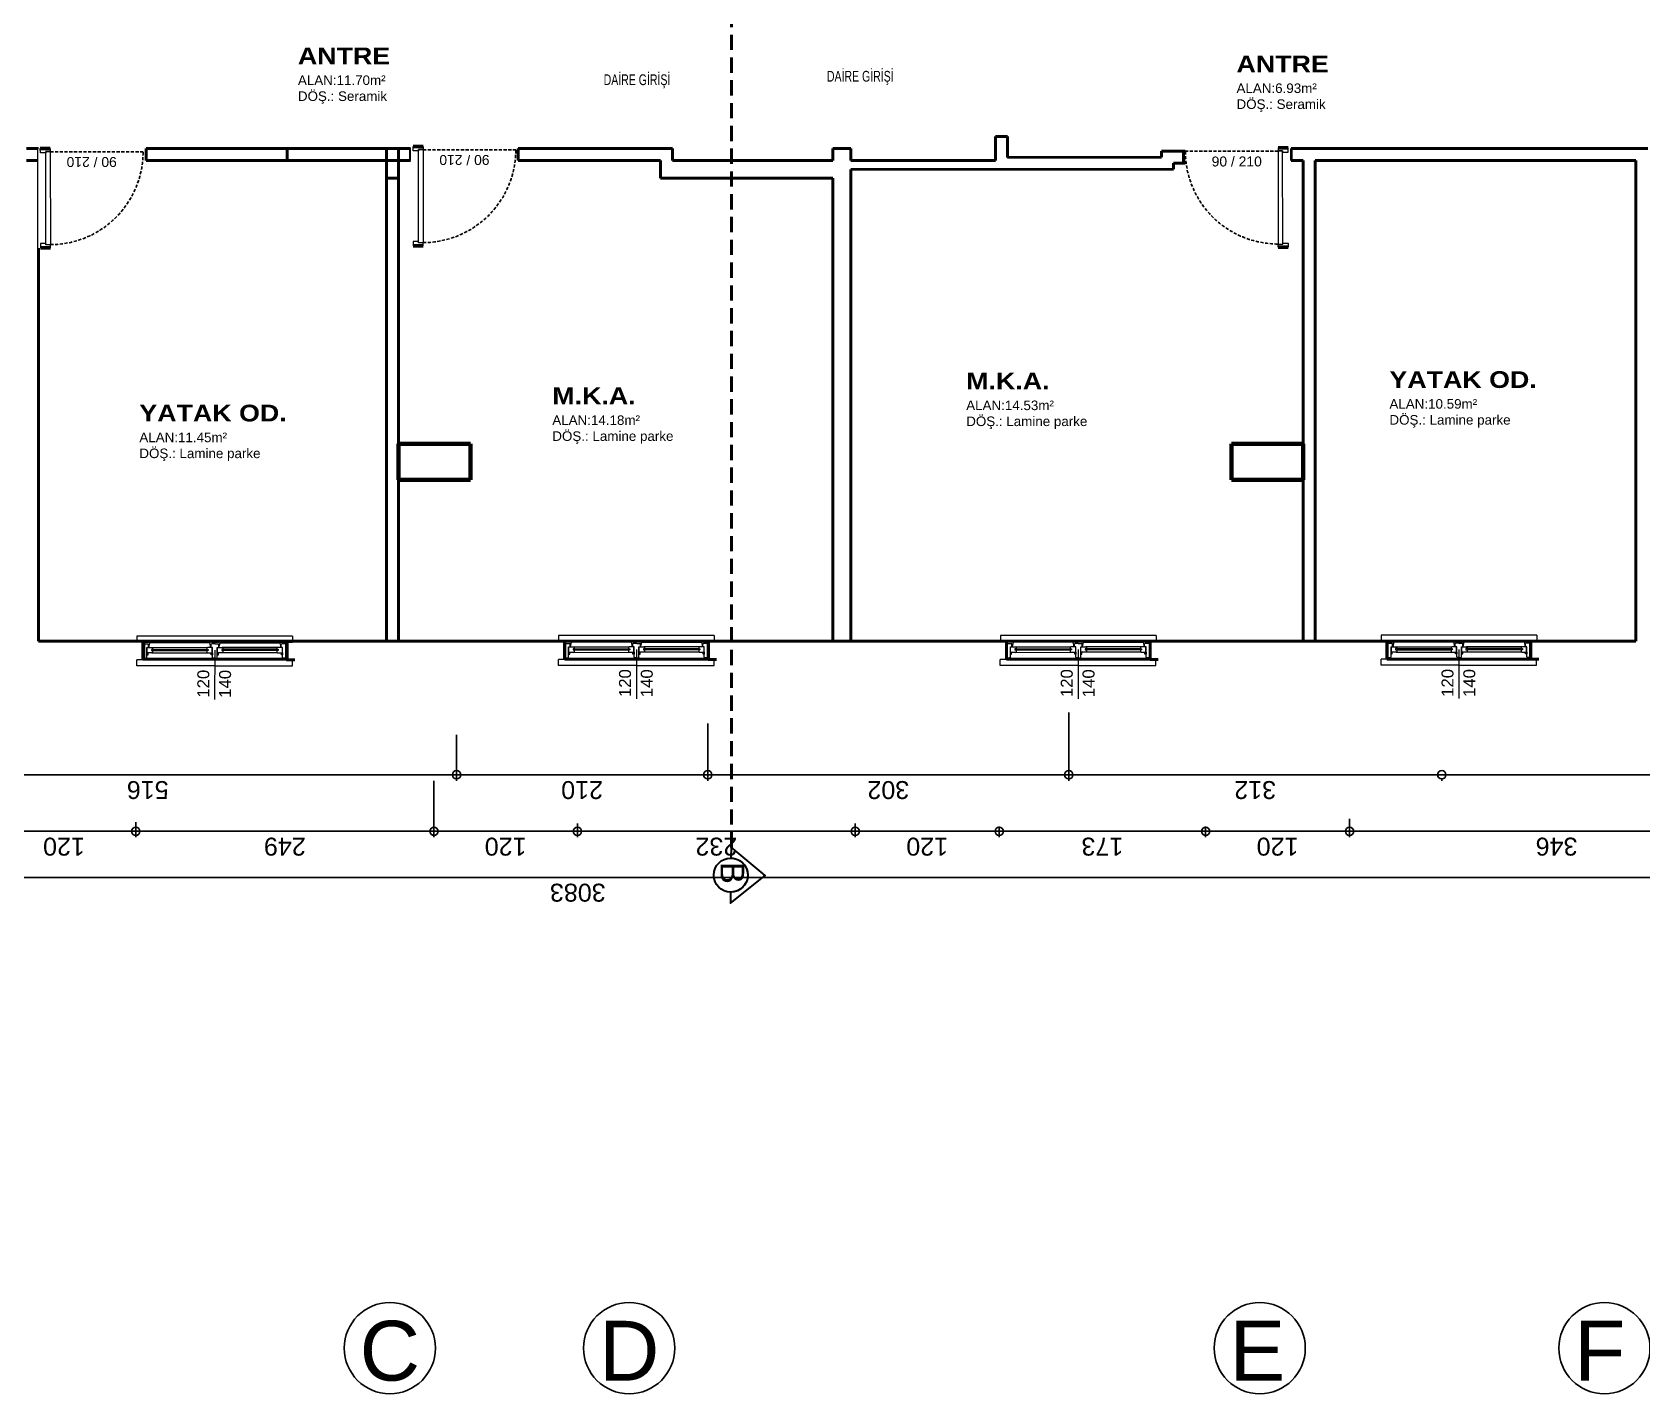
# Model space of a CAD drawing. Header units: millimetres. Extents: x 768 to 14077, y 324 to 18132.
# Drawn here: x 2658 to 4003, y 15910 to 17048 of the extents above; entities that cross this region are included whole.
import ezdxf

# ---------------------------------------------------------------- set-up
doc = ezdxf.new("R2010")
doc.units = ezdxf.units.MM
doc.set_wipeout_variables(frame=1)
for name, pattern in [('DOT2', [3.175, 0, -3.175]), ('HIDDEN', [9.525, 6.35, -3.175]), ('HIDDEN2', [4.7625, 3.175, -1.5875]), ('HIDDENX2', [19.05, 12.7, -6.35])]:
    doc.linetypes.add(name, pattern=pattern)
for name, color, linetype, lineweight in [('DUV', 41, 'Continuous', 50), ('KAPI', 30, 'Continuous', 20), ('SEM_DUVAR1', 136, 'Continuous', 40), ('SEM_KESİK1', 254, 'HIDDENX2', 40), ('SEM_KOLON1', 244, 'Continuous', 60), ('SEM_PENCERE', 133, 'Continuous', 13), ('SEM_TEFRIS', 225, 'Continuous', 9), ('SEM_YAZI2', 53, 'Continuous', 9), ('YAZIKAPI', 7, 'Continuous', 5)]:
    doc.layers.add(name, color=color, linetype=linetype, lineweight=lineweight)
for name, color, linetype in [('KAPI-AC', 9, 'HIDDEN'), ('SANAL', 11, 'HIDDEN'), ('SEM_AKS', 161, 'Continuous'), ('TEXT', 7, 'Continuous')]:
    doc.layers.add(name, color=color, linetype=linetype)
doc.styles.add('KAPıNO', font='arial.ttf')
doc.styles.add('S', font='arial.ttf', dxfattribs={"width": 0.7})
doc.styles.add('SEM_YAZI', font='arial.ttf')
doc.styles.get("Standard").update_dxf_attribs({"font": 'arial.ttf'})
doc.dimstyles.new('1-50-2', dxfattribs={"dimtxt": 15, "dimasz": 7, "dimexe": 5, "dimexo": 5, "dimgap": 5, "dimtad": 1, "dimdec": 0, "dimtxsty": 'Standard', "dimblk": 'ORIGIN', "dimcen": 5, "dimdle": 7, "dimclrd": 256, "dimclre": 256, "dimclrt": 256, "dimadec": 0, "dimazin": 0, "dimtfac": 1, "dimtdec": 0, "dimtix": 1, "dimtmove": 0, "dimatfit": 3, "dimldrblk": 'ORIGIN', "dimfxl": 1, "dimlwd": -1, "dimlwe": -1, "dimarcsym": 0})

# ---------------------------------------------------------------- blocks, each defined once
blk = doc.blocks.new('_Origin')
at = {"color": 0, "linetype": 'ByBlock', "lineweight": -2}
blk.add_line((0, 0), (-1, 0), dxfattribs=at)
blk.add_circle((0, 0), 0.5, dxfattribs=at)
blk = doc.blocks.new('*D57')
at = {"transparency": 16777216}
for p, q in [((1819.8, 574.9), (1819.8, 614.3)), ((1826.8, 609.3), (2473.8, 609.3)), ((2480.8, 612.6), (2480.8, 614.3))]:
    blk.add_line(p, q, dxfattribs=at)
at = {"layer": 'Defpoints', "color": 0, "transparency": 16777216}
for p in [(2480.8, 609.3), (2480.8, 607.6), (1819.8, 569.9)]:
    blk.add_point(p, dxfattribs=at)
at = {"transparency": 16777216, "xscale": 7, "yscale": 7, "zscale": 7, "rotation": 180}
blk.add_blockref('_Origin', (1819.8, 609.3), dxfattribs=at)
at = {"transparency": 16777216, "xscale": 7, "yscale": 7, "zscale": 7}
blk.add_blockref('_Origin', (2480.8, 609.3), dxfattribs=at)
at = {"transparency": 16777216, "insert": (2150.3, 622), "char_height": 15, "attachment_point": 5}
blk.add_mtext('661', dxfattribs=at)
blk = doc.blocks.new('*D58')
at = {"transparency": 16777216}
for p, q in [((2480.8, 612.6), (2480.8, 614.3)), ((2487.8, 609.3), (2785.5, 609.3)), ((2792.5, 557.3), (2792.5, 614.3))]:
    blk.add_line(p, q, dxfattribs=at)
at = {"layer": 'Defpoints', "color": 0, "transparency": 16777216}
for p in [(2480.8, 607.6), (2792.5, 609.3), (2792.5, 552.3)]:
    blk.add_point(p, dxfattribs=at)
at = {"transparency": 16777216, "xscale": 7, "yscale": 7, "zscale": 7, "rotation": 180}
blk.add_blockref('_Origin', (2480.8, 609.3), dxfattribs=at)
at = {"transparency": 16777216, "xscale": 7, "yscale": 7, "zscale": 7}
blk.add_blockref('_Origin', (2792.5, 609.3), dxfattribs=at)
at = {"transparency": 16777216, "insert": (2636.7, 622), "char_height": 15, "attachment_point": 5}
blk.add_mtext('312', dxfattribs=at)
blk = doc.blocks.new('*D59')
at = {"transparency": 16777216}
for p, q in [((2792.5, 557.3), (2792.5, 614.3)), ((2799.5, 609.3), (3087.2, 609.3)), ((3094.2, 566.4), (3094.2, 614.3))]:
    blk.add_line(p, q, dxfattribs=at)
at = {"layer": 'Defpoints', "color": 0, "transparency": 16777216}
for p in [(3094.2, 609.3), (2792.5, 552.3), (3094.2, 561.4)]:
    blk.add_point(p, dxfattribs=at)
at = {"transparency": 16777216, "xscale": 7, "yscale": 7, "zscale": 7, "rotation": 180}
blk.add_blockref('_Origin', (2792.5, 609.3), dxfattribs=at)
at = {"transparency": 16777216, "xscale": 7, "yscale": 7, "zscale": 7}
blk.add_blockref('_Origin', (3094.2, 609.3), dxfattribs=at)
at = {"transparency": 16777216, "insert": (2943.3, 622), "char_height": 15, "attachment_point": 5}
blk.add_mtext('302', dxfattribs=at)
blk = doc.blocks.new('*D60')
at = {"transparency": 16777216}
for p, q in [((3094.2, 566.4), (3094.2, 614.3)), ((3101.2, 609.3), (3297.1, 609.3)), ((3304.1, 575.9), (3304.1, 614.3))]:
    blk.add_line(p, q, dxfattribs=at)
at = {"layer": 'Defpoints', "color": 0, "transparency": 16777216}
for p in [(3304.1, 609.3), (3304.1, 570.9), (3094.2, 561.4)]:
    blk.add_point(p, dxfattribs=at)
at = {"transparency": 16777216, "xscale": 7, "yscale": 7, "zscale": 7, "rotation": 180}
blk.add_blockref('_Origin', (3094.2, 609.3), dxfattribs=at)
at = {"transparency": 16777216, "xscale": 7, "yscale": 7, "zscale": 7}
blk.add_blockref('_Origin', (3304.1, 609.3), dxfattribs=at)
at = {"transparency": 16777216, "insert": (3199.2, 622), "char_height": 15, "attachment_point": 5}
blk.add_mtext('210', dxfattribs=at)
blk = doc.blocks.new('*D61')
at = {"transparency": 16777216}
for p, q in [((3304.1, 575.9), (3304.1, 614.3)), ((3311.1, 609.3), (3813.3, 609.3)), ((3820.3, 567.6), (3820.3, 614.3))]:
    blk.add_line(p, q, dxfattribs=at)
at = {"layer": 'Defpoints', "color": 0, "transparency": 16777216}
for p in [(3820.3, 609.3), (3304.1, 570.9), (3820.3, 562.6)]:
    blk.add_point(p, dxfattribs=at)
at = {"transparency": 16777216, "xscale": 7, "yscale": 7, "zscale": 7, "rotation": 180}
blk.add_blockref('_Origin', (3304.1, 609.3), dxfattribs=at)
at = {"transparency": 16777216, "xscale": 7, "yscale": 7, "zscale": 7}
blk.add_blockref('_Origin', (3820.3, 609.3), dxfattribs=at)
at = {"transparency": 16777216, "insert": (3562.2, 622), "char_height": 15, "attachment_point": 5}
blk.add_mtext('516', dxfattribs=at)
blk = doc.blocks.new('*D70')
at = {"transparency": 16777216}
for p, q in [((3572.2, 649), (3572.2, 661.6)), ((3692.2, 614.3), (3692.2, 661.6)), ((3685.2, 656.6), (3579.2, 656.6))]:
    blk.add_line(p, q, dxfattribs=at)
at = {"layer": 'Defpoints', "color": 0, "transparency": 16777216}
for p in [(3572.2, 656.6), (3572.2, 644), (3692.2, 609.3)]:
    blk.add_point(p, dxfattribs=at)
at = {"transparency": 16777216, "xscale": 7, "yscale": 7, "zscale": 7, "rotation": 180}
blk.add_blockref('_Origin', (3572.2, 656.6), dxfattribs=at)
at = {"transparency": 16777216, "xscale": 7, "yscale": 7, "zscale": 7}
blk.add_blockref('_Origin', (3692.2, 656.6), dxfattribs=at)
at = {"transparency": 16777216, "insert": (3632.2, 669.3), "char_height": 15, "attachment_point": 5}
blk.add_mtext('120', dxfattribs=at)
blk = doc.blocks.new('*D71')
at = {"transparency": 16777216}
for p, q in [((3323, 614.3), (3323, 661.6)), ((3572.2, 649), (3572.2, 661.6)), ((3565.2, 656.6), (3330, 656.6))]:
    blk.add_line(p, q, dxfattribs=at)
at = {"layer": 'Defpoints', "color": 0, "transparency": 16777216}
for p in [(3323, 656.6), (3572.2, 644), (3323, 609.3)]:
    blk.add_point(p, dxfattribs=at)
at = {"transparency": 16777216, "xscale": 7, "yscale": 7, "zscale": 7, "rotation": 180}
blk.add_blockref('_Origin', (3323, 656.6), dxfattribs=at)
at = {"transparency": 16777216, "xscale": 7, "yscale": 7, "zscale": 7}
blk.add_blockref('_Origin', (3572.2, 656.6), dxfattribs=at)
at = {"transparency": 16777216, "insert": (3447.6, 669.3), "char_height": 15, "attachment_point": 5}
blk.add_mtext('249', dxfattribs=at)
blk = doc.blocks.new('*D72')
at = {"transparency": 16777216}
for p, q in [((3203.1, 650), (3203.1, 661.6)), ((3323, 614.3), (3323, 661.6)), ((3316, 656.6), (3210.1, 656.6))]:
    blk.add_line(p, q, dxfattribs=at)
at = {"layer": 'Defpoints', "color": 0, "transparency": 16777216}
for p in [(3203.1, 656.6), (3203.1, 645), (3323, 609.3)]:
    blk.add_point(p, dxfattribs=at)
at = {"transparency": 16777216, "xscale": 7, "yscale": 7, "zscale": 7, "rotation": 180}
blk.add_blockref('_Origin', (3203.1, 656.6), dxfattribs=at)
at = {"transparency": 16777216, "xscale": 7, "yscale": 7, "zscale": 7}
blk.add_blockref('_Origin', (3323, 656.6), dxfattribs=at)
at = {"transparency": 16777216, "insert": (3263.1, 669.3), "char_height": 15, "attachment_point": 5}
blk.add_mtext('120', dxfattribs=at)
blk = doc.blocks.new('*D73')
at = {"transparency": 16777216}
for p, q in [((2970.9, 650), (2970.9, 661.6)), ((3203.1, 650), (3203.1, 661.6)), ((3196.1, 656.6), (2977.9, 656.6))]:
    blk.add_line(p, q, dxfattribs=at)
at = {"layer": 'Defpoints', "color": 0, "transparency": 16777216}
for p in [(2970.9, 656.6), (2970.9, 645), (3203.1, 645)]:
    blk.add_point(p, dxfattribs=at)
at = {"transparency": 16777216, "xscale": 7, "yscale": 7, "zscale": 7, "rotation": 180}
blk.add_blockref('_Origin', (2970.9, 656.6), dxfattribs=at)
at = {"transparency": 16777216, "xscale": 7, "yscale": 7, "zscale": 7}
blk.add_blockref('_Origin', (3203.1, 656.6), dxfattribs=at)
at = {"transparency": 16777216, "insert": (3087, 669.3), "char_height": 15, "attachment_point": 5}
blk.add_mtext('232', dxfattribs=at)
blk = doc.blocks.new('*D74')
at = {"transparency": 16777216}
for p, q in [((2850.6, 652.5), (2850.6, 661.6)), ((2970.9, 650), (2970.9, 661.6)), ((2963.9, 656.6), (2857.6, 656.6))]:
    blk.add_line(p, q, dxfattribs=at)
at = {"layer": 'Defpoints', "color": 0, "transparency": 16777216}
for p in [(2850.6, 656.6), (2850.6, 647.5), (2970.9, 645)]:
    blk.add_point(p, dxfattribs=at)
at = {"transparency": 16777216, "xscale": 7, "yscale": 7, "zscale": 7, "rotation": 180}
blk.add_blockref('_Origin', (2850.6, 656.6), dxfattribs=at)
at = {"transparency": 16777216, "xscale": 7, "yscale": 7, "zscale": 7}
blk.add_blockref('_Origin', (2970.9, 656.6), dxfattribs=at)
at = {"transparency": 16777216, "insert": (2910.8, 669.3), "char_height": 15, "attachment_point": 5}
blk.add_mtext('120', dxfattribs=at)
blk = doc.blocks.new('*D75')
at = {"transparency": 16777216}
for p, q in [((2678.1, 652.5), (2678.1, 661.6)), ((2850.6, 652.5), (2850.6, 661.6)), ((2843.6, 656.6), (2685.1, 656.6))]:
    blk.add_line(p, q, dxfattribs=at)
at = {"layer": 'Defpoints', "color": 0, "transparency": 16777216}
for p in [(2678.1, 656.6), (2678.1, 647.5), (2850.6, 647.5)]:
    blk.add_point(p, dxfattribs=at)
at = {"transparency": 16777216, "xscale": 7, "yscale": 7, "zscale": 7, "rotation": 180}
blk.add_blockref('_Origin', (2678.1, 656.6), dxfattribs=at)
at = {"transparency": 16777216, "xscale": 7, "yscale": 7, "zscale": 7}
blk.add_blockref('_Origin', (2850.6, 656.6), dxfattribs=at)
at = {"transparency": 16777216, "insert": (2764.4, 669.3), "char_height": 15, "attachment_point": 5}
blk.add_mtext('173', dxfattribs=at)
blk = doc.blocks.new('*D76')
at = {"transparency": 16777216}
for p, q in [((2557.8, 646.1), (2557.8, 661.6)), ((2678.1, 652.5), (2678.1, 661.6)), ((2671.1, 656.6), (2564.8, 656.6))]:
    blk.add_line(p, q, dxfattribs=at)
at = {"layer": 'Defpoints', "color": 0, "transparency": 16777216}
for p in [(2557.8, 656.6), (2678.1, 647.5), (2557.8, 641.1)]:
    blk.add_point(p, dxfattribs=at)
at = {"transparency": 16777216, "xscale": 7, "yscale": 7, "zscale": 7, "rotation": 180}
blk.add_blockref('_Origin', (2557.8, 656.6), dxfattribs=at)
at = {"transparency": 16777216, "xscale": 7, "yscale": 7, "zscale": 7}
blk.add_blockref('_Origin', (2678.1, 656.6), dxfattribs=at)
at = {"transparency": 16777216, "insert": (2618, 669.3), "char_height": 15, "attachment_point": 5}
blk.add_mtext('120', dxfattribs=at)
blk = doc.blocks.new('*D77')
at = {"transparency": 16777216}
for p, q in [((2557.8, 646.1), (2557.8, 661.6)), ((2550.8, 656.6), (2218.8, 656.6))]:
    blk.add_line(p, q, dxfattribs=at)
at = {"layer": 'Defpoints', "color": 0, "transparency": 16777216}
for p in [(2211.8, 656.6), (2211.8, 656.6), (2557.8, 641.1)]:
    blk.add_point(p, dxfattribs=at)
at = {"transparency": 16777216, "xscale": 7, "yscale": 7, "zscale": 7, "rotation": 180}
blk.add_blockref('_Origin', (2211.8, 656.6), dxfattribs=at)
at = {"transparency": 16777216, "xscale": 7, "yscale": 7, "zscale": 7}
blk.add_blockref('_Origin', (2557.8, 656.6), dxfattribs=at)
at = {"transparency": 16777216, "insert": (2384.8, 669.3), "char_height": 15, "attachment_point": 5}
blk.add_mtext('346', dxfattribs=at)
blk = doc.blocks.new('*D80')
at = {"transparency": 16777216}
for p, q in [((1661.5, 661.6), (1661.5, 700.1)), ((4744, 661.6), (4744, 700.1)), ((1668.5, 695.1), (4737, 695.1))]:
    blk.add_line(p, q, dxfattribs=at)
at = {"layer": 'Defpoints', "color": 0, "transparency": 16777216}
for p in [(4744, 695.1), (1661.5, 656.6), (4744, 656.6)]:
    blk.add_point(p, dxfattribs=at)
at = {"transparency": 16777216, "xscale": 7, "yscale": 7, "zscale": 7, "rotation": 180}
blk.add_blockref('_Origin', (1661.5, 695.1), dxfattribs=at)
at = {"transparency": 16777216, "xscale": 7, "yscale": 7, "zscale": 7}
blk.add_blockref('_Origin', (4744, 695.1), dxfattribs=at)
at = {"transparency": 16777216, "insert": (3202.8, 707.8), "char_height": 15, "attachment_point": 5}
blk.add_mtext('3083', dxfattribs=at)
blk = doc.blocks.new('*U591')
at = {"layer": 'TEXT', "style": 'KAPıNO'}
blk.add_attdef('KB', (8.6, -76.9), '', height=10, rotation=90, dxfattribs=at)
blk.add_wipeout([(-10, -11), (90, -11), (90, 2), (-10, 2)]).dxf.layer = 'KAPI'
at = {"layer": 'DUV'}
for p, q in [((-10, -10), (-10, 0)), ((90, -10), (90, 0))]:
    blk.add_line(p, q, dxfattribs=at)
at = {"layer": 'KAPI'}
for points in [[(-10, 0), (-10, -10), (-7, -10), (-7, -5.5), (-5.7, -5.5), (-5.7, 0)], [(90, 0), (90, -10), (87, -10), (87, -5.5), (85.7, -5.5), (85.7, 0)]]:
    blk.add_lwpolyline(points, close=True, dxfattribs=at)
blk.add_lwpolyline([(-7, -5.5), (-7, -10), (87, -10), (87, -5.5), (-7, -5.5)], dxfattribs=at)
at = {"layer": 'KAPI-AC', "linetype": 'HIDDEN2'}
blk.add_lwpolyline([(-6.7, -10), (-6.7, -103.3, 0.414214), (86.7, -10)], format="xyb", dxfattribs=at)
blk = doc.blocks.new('*U110')
at = {"layer": 'TEXT', "style": 'KAPıNO'}
blk.add_attdef('KB', (81.4, -76.9), '', height=10, rotation=90, dxfattribs=at)
blk.add_wipeout([(90, -11), (-10, -11), (-10, 2), (90, 2)]).dxf.layer = 'KAPI'
at = {"layer": 'DUV'}
for p, q in [((-10, -10), (-10, 0)), ((90, -10), (90, 0))]:
    blk.add_line(p, q, dxfattribs=at)
at = {"layer": 'KAPI'}
for points in [[(90, 0), (90, -10), (87, -10), (87, -5.5), (85.7, -5.5), (85.7, 0)], [(-10, 0), (-10, -10), (-7, -10), (-7, -5.5), (-5.7, -5.5), (-5.7, 0)]]:
    blk.add_lwpolyline(points, close=True, dxfattribs=at)
blk.add_lwpolyline([(87, -5.5), (87, -10), (-7, -10), (-7, -5.5), (87, -5.5)], dxfattribs=at)
at = {"layer": 'KAPI-AC', "linetype": 'HIDDEN2'}
blk.add_lwpolyline([(86.7, -10), (86.7, -103.3, -0.414214), (-6.7, -10)], format="xyb", dxfattribs=at)
blk = doc.blocks.new('VA')
at = {"layer": 'SANAL'}
for p, q in [((21735.9, 8968.8), (21615.9, 8968.8)), ((21735.9, 8953.8), (21615.9, 8953.8))]:
    blk.add_line(p, q, dxfattribs=at)
at = {"layer": 'SEM_DUVAR1'}
for p, q in [((21615.9, 8953.8), (21615.9, 8968.8)), ((21615.9, 8953.8), (21615.9, 8968.8)), ((21615.9, 8953.8), (21615.9, 8968.8)), ((21615.9, 8953.8), (21615.9, 8968.8)), ((21615.9, 8953.8), (21615.9, 8968.8)), ((21615.9, 8953.8), (21615.9, 8968.8)), ((21735.9, 8953.8), (21735.9, 8968.8)), ((21735.9, 8953.8), (21735.9, 8968.8)), ((21735.9, 8953.8), (21735.9, 8968.8)), ((21735.9, 8953.8), (21735.9, 8968.8)), ((21735.9, 8953.8), (21735.9, 8968.8)), ((21735.9, 8953.8), (21735.9, 8968.8)), ((21735.9, 8953.8), (21735.9, 8968.8))]:
    blk.add_line(p, q, dxfattribs=at)
blk.add_lwpolyline([(21609.1, 8968.8), (21615.9, 8968.8)], dxfattribs=at)
at = {"layer": 'SEM_PENCERE'}
for p, q in [((21611, 8973.8), (21611, 8968.8)), ((21675.8, 8973.8), (21611, 8973.8)), ((21675.8, 8973.8), (21741, 8973.8)), ((21741, 8973.8), (21741, 8968.8)), ((21615.9, 8968.8), (21611, 8968.8)), ((21615.9, 8968.8), (21615.9, 8962.9)), ((21615.9, 8962.9), (21616.2, 8962.9)), ((21615.9, 8962.4), (21615.9, 8953.8)), ((21616.2, 8959.9), (21615.9, 8959.9)), ((21615.9, 8967.4), (21618.8, 8967.4)), ((21616.2, 8962.9), (21616.2, 8959.9)), ((21619.2, 8966.9), (21618.8, 8967.4)), ((21619.2, 8966.9), (21619.2, 8958.4)), ((21619.2, 8964.4), (21620.2, 8964.4)), ((21619.2, 8962.9), (21619.2, 8964.4)), ((21620.2, 8962.9), (21619.2, 8962.9)), ((21623.4, 8962.9), (21619.4, 8962.9)), ((21619.4, 8962.9), (21619.4, 8958.4)), ((21620.2, 8964.4), (21620.2, 8962.9)), ((21622.9, 8959.9), (21622.9, 8960.9)), ((21622.9, 8960.9), (21623.9, 8960.9)), ((21623.9, 8959.9), (21622.9, 8959.9)), ((21623.4, 8962.9), (21669.6, 8962.9)), ((21623.9, 8962.4), (21623.4, 8962.9)), ((21623.4, 8958.4), (21623.9, 8958.9)), ((21623.9, 8960.9), (21623.9, 8962.4)), ((21623.9, 8960.9), (21669.1, 8960.9)), ((21623.9, 8959.9), (21669.1, 8959.9)), ((21623.9, 8958.9), (21623.9, 8959.9)), ((21669.1, 8962.4), (21669.6, 8962.9)), ((21669.1, 8960.9), (21669.1, 8962.4)), ((21670.1, 8960.9), (21669.1, 8960.9)), ((21669.1, 8958.9), (21669.1, 8959.9)), ((21669.1, 8959.9), (21670.1, 8959.9)), ((21669.6, 8958.4), (21669.1, 8958.9)), ((21669.6, 8962.9), (21673.6, 8962.9)), ((21670.1, 8959.9), (21670.1, 8960.9)), ((21673.8, 8964.4), (21672.8, 8964.4)), ((21672.8, 8964.4), (21672.8, 8962.9)), ((21672.8, 8962.9), (21673.8, 8962.9)), ((21673.6, 8962.9), (21673.6, 8958.4)), ((21673.8, 8966.9), (21674.3, 8967.4)), ((21673.8, 8966.9), (21673.8, 8958.4)), ((21673.8, 8962.9), (21673.8, 8964.4)), ((21675.7, 8967.4), (21674.3, 8967.4)), ((21675.7, 8967.4), (21675.8, 8967.4)), ((21676, 8967.4), (21675.8, 8967.4)), ((21676, 8967.4), (21677.4, 8967.4)), ((21677.8, 8966.9), (21677.4, 8967.4)), ((21677.8, 8966.9), (21677.8, 8958.4)), ((21677.8, 8964.4), (21678.8, 8964.4)), ((21677.8, 8962.9), (21677.8, 8964.4)), ((21678.8, 8962.9), (21677.8, 8962.9)), ((21678, 8962.9), (21678, 8958.4)), ((21682, 8962.9), (21678, 8962.9)), ((21678.8, 8964.4), (21678.8, 8962.9)), ((21681.5, 8959.9), (21681.5, 8960.9)), ((21681.5, 8960.9), (21682.5, 8960.9)), ((21682.5, 8959.9), (21681.5, 8959.9)), ((21728.4, 8962.9), (21682, 8962.9)), ((21682.5, 8962.4), (21682, 8962.9)), ((21682, 8958.4), (21682.5, 8958.9)), ((21682.5, 8960.9), (21682.5, 8962.4)), ((21727.9, 8960.9), (21682.5, 8960.9)), ((21727.9, 8959.9), (21682.5, 8959.9)), ((21682.5, 8958.9), (21682.5, 8959.9)), ((21727.9, 8962.4), (21728.4, 8962.9)), ((21727.9, 8960.9), (21727.9, 8962.4)), ((21728.9, 8960.9), (21727.9, 8960.9)), ((21727.9, 8958.9), (21727.9, 8959.9)), ((21727.9, 8959.9), (21728.9, 8959.9)), ((21728.4, 8958.4), (21727.9, 8958.9)), ((21728.4, 8962.9), (21732.4, 8962.9)), ((21728.9, 8959.9), (21728.9, 8960.9)), ((21732.6, 8964.4), (21731.6, 8964.4)), ((21731.6, 8964.4), (21731.6, 8962.9)), ((21731.6, 8962.9), (21732.6, 8962.9)), ((21732.4, 8962.9), (21732.4, 8958.4)), ((21732.6, 8966.9), (21733.2, 8967.4)), ((21732.6, 8966.9), (21732.6, 8958.4)), ((21732.6, 8962.9), (21732.6, 8964.4)), ((21735.9, 8967.4), (21733.2, 8967.4)), ((21735.9, 8962.9), (21735.6, 8962.9)), ((21735.6, 8962.9), (21735.6, 8959.8)), ((21735.6, 8959.8), (21735.9, 8959.8)), ((21735.9, 8968.8), (21735.9, 8962.9)), ((21735.9, 8962.3), (21735.9, 8953.8)), ((21735.9, 8968.8), (21741, 8968.8)), ((21615.9, 8953.8), (21610.9, 8953.8)), ((21610.9, 8948.8), (21610.9, 8953.8)), ((21610.9, 8948.8), (21740.9, 8948.8)), ((21615.9, 8955.4), (21619.9, 8955.4)), ((21619.2, 8958.4), (21619.9, 8958.4)), ((21619.4, 8958.4), (21623.4, 8958.4)), ((21619.9, 8958.4), (21620.4, 8957.9)), ((21620.4, 8955.9), (21619.9, 8955.4)), ((21620.4, 8957.9), (21620.4, 8955.9)), ((21621.5, 8954.4), (21620.7, 8958.4)), ((21671.5, 8954.4), (21621.5, 8954.4)), ((21623.4, 8958.4), (21669.6, 8958.4)), ((21673.6, 8958.4), (21669.6, 8958.4)), ((21672.4, 8958.4), (21671.5, 8954.4)), ((21673.1, 8958.4), (21672.6, 8957.9)), ((21672.6, 8957.9), (21672.6, 8955.9)), ((21672.6, 8955.9), (21673.1, 8955.4)), ((21673.8, 8958.4), (21673.1, 8958.4)), ((21675.7, 8955.4), (21673.1, 8955.4)), ((21675.7, 8955.4), (21675.8, 8955.4)), ((21675.9, 8955.4), (21675.8, 8955.4)), ((21675.9, 8955.4), (21678.5, 8955.4)), ((21677.8, 8958.4), (21678.5, 8958.4)), ((21678, 8958.4), (21682, 8958.4)), ((21678.5, 8958.4), (21679, 8957.9)), ((21679, 8955.9), (21678.5, 8955.4)), ((21679, 8957.9), (21679, 8955.9)), ((21679.3, 8958.4), (21680.1, 8954.4)), ((21680.1, 8954.4), (21730.4, 8954.4)), ((21728.4, 8958.4), (21682, 8958.4)), ((21732.4, 8958.4), (21728.4, 8958.4)), ((21730.4, 8954.4), (21731.2, 8958.4)), ((21731.9, 8958.4), (21731.4, 8957.9)), ((21731.4, 8957.9), (21731.4, 8955.9)), ((21731.4, 8955.9), (21731.9, 8955.4)), ((21732.6, 8958.4), (21731.9, 8958.4)), ((21735.9, 8955.4), (21731.9, 8955.4)), ((21735.9, 8953.8), (21740.9, 8953.8)), ((21740.9, 8948.8), (21740.9, 8953.8))]:
    blk.add_line(p, q, dxfattribs=at)
at = {"layer": 'SEM_TEFRIS'}
blk.add_line((21675.9, 8960.6), (21676, 9001.8), dxfattribs=at)
for s, p in [('140', (21662.3, 9000.4)), ('120', (21680.5, 9000.3))]:
    blk.add_text(s, height=10, rotation=269.9884, dxfattribs=at).set_placement(p)
blk = doc.blocks.new('ölçü çizgisi1')
dim = blk.add_linear_dim(base=(4744.0365, 695.1236), p1=(1661.5276, 656.6013), p2=(4744.0365, 656.6013), dimstyle='1-50-2')
dim.commit()
dim.dimension.update_dxf_attribs({"geometry": '*D80', "text_midpoint": (3202.7821, 707.7873)})
for base, p1, p2, picture, middle in [((2211.8, 656.6), (2557.8, 641.1), (2211.8, 656.6), '*D77', (2384.8, 669.3)), ((2557.8, 656.6), (2678.1, 647.5), (2557.8, 641.1), '*D76', (2618, 669.3)), ((2678.1472, 656.6013), (2850.6477, 647.5497), (2678.1472, 647.5497), '*D75', (2764.3974, 669.265)), ((2850.6, 656.6), (2970.9, 645), (2850.6, 647.5), '*D74', (2910.8, 669.3)), ((2970.9, 656.6), (3203.1, 645), (2970.9, 645), '*D73', (3087, 669.3)), ((3203.1, 656.6), (3323, 609.3), (3203.1, 645), '*D72', (3263.1, 669.3)), ((3323, 656.6), (3572.2, 644), (3323, 609.3), '*D71', (3447.6, 669.3)), ((3572.2, 656.6), (3692.2, 609.3), (3572.2, 644), '*D70', (3632.2, 669.3)), ((2480.8, 609.3), (1819.8, 569.9), (2480.8, 607.6), '*D57', (2150.3, 622)), ((2792.5, 609.3), (2480.8, 607.6), (2792.5, 552.3), '*D58', (2636.7, 622)), ((3094.2, 609.3), (2792.5, 552.3), (3094.2, 561.4), '*D59', (2943.3, 622)), ((3304.1, 609.3), (3094.2, 561.4), (3304.1, 570.9), '*D60', (3199.2, 622)), ((3820.3, 609.3), (3304.1, 570.9), (3820.3, 562.6), '*D61', (3562.2, 622))]:
    dim = blk.add_linear_dim(base=base, p1=p1, p2=p2, dimstyle='1-50-2', override={"dimtmove": 1})
    dim.commit()
    dim.dimension.update_dxf_attribs({"geometry": picture, "text_midpoint": middle})

msp = doc.modelspace()

# ---------------------------------------------------------------- linework, layer by layer
at = {"layer": 'SEM_AKS', "ltscale": 5}
for centre in [(2956.9, 15947.8), (3156.9, 15947.8), (3683.9, 15947.8), (3971.9, 15947.8)]:
    msp.add_circle(centre, 38.1, dxfattribs=at)
at = {"layer": 'SEM_DUVAR1'}
for p, q in [((2663.2, 16950.8), (2653.2, 16950.8)), ((2663.2, 16950.8), (2663.2, 16538.8)), ((2663.2, 16538.8), (2663.2, 16950.8)), ((2974.2, 16950.8), (2753.2, 16950.8)), ((2753.2, 16950.8), (2753.2, 16940.8)), ((2753.2, 16940.8), (2753.2, 16950.8)), ((2871.2, 16940.8), (2871.2, 16950.8)), ((2954.2, 16538.8), (2954.2, 16950.8)), ((2964.2, 16538.8), (2964.2, 16950.8)), ((2964.2, 16950.8), (2974.2, 16950.8)), ((2974.2, 16950.8), (2974.2, 16940.8)), ((3193.2, 16950.8), (3064.2, 16950.8)), ((3064.2, 16950.8), (3064.2, 16940.8)), ((3183.2, 16950.8), (3083.2, 16950.8)), ((3193.2, 16950.8), (3183.2, 16950.8)), ((3193.2, 16950.8), (3193.2, 16940.8)), ((3193.2, 16940.8), (3193.2, 16950.8)), ((3327.2, 16940.8), (3327.2, 16950.8)), ((3342.2, 16950.8), (3327.2, 16950.8)), ((3342.2, 16940.8), (3342.2, 16950.8)), ((3463.2, 16950.8), (3463.2, 16960.8)), ((3463.2, 16960.8), (3473.2, 16960.8)), ((3463.2, 16940.8), (3463.2, 16960.8)), ((3463.2, 16950.8), (3463.2, 16940.8)), ((3463.2, 16940.8), (3463.2, 16950.8)), ((3473.2, 16960.8), (3473.2, 16950.8)), ((3473.2, 16943.3), (3473.2, 16950.8)), ((3473.2, 16950.8), (3473.2, 16943.3)), ((3720.2, 16950.8), (3710.2, 16950.8)), ((3710.2, 16950.8), (3710.2, 16940.8)), ((4008.2, 16950.8), (3720.2, 16950.8)), ((2653.2, 16940.8), (2663.2, 16940.8)), ((2753.2, 16940.8), (2974.2, 16940.8)), ((2964.2, 16940.8), (2974.2, 16940.8)), ((2974.2, 16940.8), (2964.2, 16940.8)), ((3064.2, 16940.8), (3183.2, 16940.8)), ((3183.2, 16940.8), (3183.2, 16930.8)), ((3193.2, 16940.8), (3327.2, 16940.8)), ((3342.2, 16940.8), (3463.2, 16940.8)), ((3463.2, 16945.8), (3463.2, 16940.8)), ((3601.7, 16943.4), (3473.2, 16943.3)), ((3601.7, 16948.4), (3601.7, 16943.4)), ((3611.7, 16938.4), (3611.7, 16933.4)), ((3620.2, 16938.4), (3620.2, 16948.4)), ((3710.2, 16940.8), (3720.2, 16940.8)), ((3720.2, 16538.8), (3720.2, 16940.8)), ((3730.2, 16538.8), (3730.2, 16940.8)), ((3730.2, 16940.8), (3998.2, 16940.8)), ((3998.2, 16538.8), (3998.2, 16940.8)), ((2954.2, 16925.8), (2964.2, 16925.8)), ((3183.2, 16925.8), (3183.2, 16930.8)), ((3327.2, 16925.8), (3183.2, 16925.8)), ((3327.2, 16538.8), (3327.2, 16925.8)), ((3611.7, 16933.4), (3342.2, 16933.2)), ((3342.2, 16538.8), (3342.2, 16933.2)), ((3620.2, 16925.8), (3620.2, 16925.8)), ((3998.2, 16538.8), (2663.2, 16538.8)), ((2692.2, 16538.8), (2663.2, 16538.8)), ((2751.2, 16538.8), (2663.2, 16538.8)), ((2669.2, 16538.8), (2663.2, 16538.8)), ((2954.2, 16538.8), (2669.2, 16538.8)), ((2994.2, 16538.8), (2692.2, 16538.8)), ((2751.2, 16523.8), (2751.2, 16538.8)), ((3103.2, 16538.8), (2871.2, 16538.8)), ((2871.2, 16538.8), (2871.2, 16523.8)), ((2871.2, 16523.8), (2871.2, 16538.8)), ((2871.2, 16523.8), (2871.2, 16538.8)), ((2964.2, 16538.8), (2954.2, 16538.8)), ((3327.2, 16538.8), (2964.2, 16538.8)), ((3327.2, 16538.8), (2964.2, 16538.8)), ((3204.2, 16538.8), (2994.2, 16538.8)), ((3103.2, 16523.8), (3103.2, 16538.8)), ((3103.2, 16523.8), (3103.2, 16538.8)), ((3720.2, 16538.8), (3204.2, 16538.8)), ((3720.2, 16538.8), (3204.2, 16538.8)), ((3472.2, 16538.8), (3223.2, 16538.8)), ((3223.2, 16538.8), (3223.2, 16523.8)), ((3223.2, 16523.8), (3223.2, 16538.8)), ((3472.2, 16538.8), (3240.2, 16538.8)), ((3342.2, 16538.8), (3327.2, 16538.8)), ((3720.2, 16538.8), (3342.2, 16538.8)), ((3472.2, 16523.8), (3472.2, 16538.8)), ((3472.2, 16523.8), (3472.2, 16538.8)), ((3790.2, 16538.8), (3592.2, 16538.8)), ((3592.2, 16538.8), (3592.2, 16523.8)), ((3592.2, 16523.8), (3592.2, 16538.8)), ((3998.2, 16538.8), (3720.2, 16538.8)), ((3720.2, 16538.8), (3730.2, 16538.8)), ((3790.2, 16523.8), (3790.2, 16538.8)), ((3790.2, 16523.8), (3790.2, 16538.8)), ((3998.2, 16538.8), (3910.2, 16538.8)), ((3910.2, 16538.8), (3910.2, 16523.8)), ((3910.2, 16523.8), (3910.2, 16538.8)), ((2871.2, 16523.8), (2751.2, 16523.8)), ((2871.2, 16523.8), (2751.2, 16523.8)), ((3223.2, 16523.8), (3103.2, 16523.8)), ((3592.2, 16523.8), (3472.2, 16523.8)), ((3910.2, 16523.8), (3790.2, 16523.8))]:
    msp.add_line(p, q, dxfattribs=at)
at = {"layer": 'SEM_KESİK1'}
msp.add_line((3242.4, 16366.4), (3242.4, 18084.4), dxfattribs=at)
at = {"layer": 'SEM_KESİK1', "linetype": 'ByBlock', "lineweight": 30, "ltscale": 0.1}
msp.add_lwpolyline([(3242, 16357.5, -1.000319), (3241.6, 16329.1), (3241.5, 16319.9), (3270.7, 16342.9), (3242.2, 16366.7)], format="xyb", close=True, dxfattribs=at)
msp.add_circle((3241.8, 16343.3), 14.2, dxfattribs=at)
at = {"layer": 'SEM_KOLON1'}
for p, q in [((3024.2, 16703.8), (2964.2, 16703.8)), ((2964.2, 16703.8), (2964.2, 16673.8)), ((3024.2, 16673.8), (3024.2, 16703.8)), ((3660.2, 16673.8), (3660.2, 16703.8)), ((3660.2, 16703.8), (3720.2, 16703.8)), ((3720.2, 16703.8), (3720.2, 16673.8)), ((2964.2, 16673.8), (3024.2, 16673.8)), ((3720.2, 16673.8), (3660.2, 16673.8))]:
    msp.add_line(p, q, dxfattribs=at)

# ---------------------------------------------------------------- block references
at = {"rotation": 180}
msp.add_blockref('ölçü çizgisi1', (6316.8, 17036.5), dxfattribs=at)
at = {"layer": 'SEM_PENCERE', "rotation": 180.0115747294116}
for p in [(24484.7, 25496.3), (24837.1, 25496.8), (25206.3, 25496.8), (25524.5, 25497)]:
    msp.add_blockref('VA', p, dxfattribs=at)

# ---------------------------------------------------------------- texts
at = {"layer": 'SEM_AKS', "linetype": 'DOT2', "ltscale": 5}
for s, p in [('C', (2931.7, 15920.7)), ('D', (3131.7, 15920.7)), ('E', (3658.7, 15920.7)), ('F', (3946.7, 15920.7))]:
    msp.add_text(s, height=50, dxfattribs=at).set_placement(p)
at = {"layer": 'SEM_KESİK1', "linetype": 'ByBlock', "lineweight": 30, "ltscale": 0.1, "insert": (3233.3, 16335.9), "char_height": 19.8, "width": 7.91, "attachment_point": 9, "rotation": 270, "style": 'SEM_YAZI'}
msp.add_mtext('B', dxfattribs=at)
at = {"layer": 'SEM_YAZI2', "char_height": 20, "attachment_point": 7}
for s, insert in [('\\pt0;{\\fArial Black|b0|i0|c162|p34;\\H0.7x;ANTRE\\P\\fArial|b0|i0|c162|p34;\\H0.57143x;ALAN:11.70m²\\P\\ptz;DÖŞ.: Seramik}', (2880.1, 16988)), ('\\pt0;{\\fArial Black|b0|i0|c162|p34;\\H0.7x;ANTRE\\P\\fArial|b0|i0|c162|p34;\\H0.57143x;ALAN:6.93m²\\P\\ptz;DÖŞ.: Seramik}', (3664.5, 16981.3)), ('\\pt0;{\\fArial Black|b0|i0|c162|p34;\\H0.7x;M.K.A.\\P\\fArial|b0|i0|c162|p34;\\H0.57143x;ALAN:14.53m²\\P\\ptz;DÖŞ.: Lamine parke}', (3438.6, 16716.2)), ('\\pt0;{\\fArial Black|b0|i0|c162|p34;\\H0.7x;YATAK OD. \\fArial|b0|i0|c162|p34;\\H0.57143x;ALAN:10.59m²\\P\\ptz;DÖŞ.: Lamine parke}', (3792.3, 16717.4)), ('\\pt0;{\\fArial Black|b0|i0|c162|p34;\\H0.7x;M.K.A.\\P\\fArial|b0|i0|c162|p34;\\H0.57143x;ALAN:14.18m²\\P\\ptz;DÖŞ.: Lamine parke}', (3092.7, 16703.8)), ('\\pt0;{\\fArial Black|b0|i0|c162|p34;\\H0.7x;YATAK OD. \\fArial|b0|i0|c162|p34;\\H0.57143x;ALAN:11.45m²\\P\\ptz;DÖŞ.: Lamine parke}', (2747.6, 16689.4))]:
    msp.add_mtext_dynamic_auto_height_columns(s, width=142.973, gutter_width=100, height=58.1, count=1, dxfattribs=dict(at, insert=insert))
at = {"layer": 'YAZIKAPI', "style": 'S', "width": 0.7}
for p in [(3322.2, 17006.6), (3135.6, 17003.7)]:
    msp.add_text('DAİRE GİRİŞİ', height=9, dxfattribs=at).set_placement(p)

# ---------------------------------------------------------------- next in the draw order: block references
at = {"xscale": 0.8309589777983429, "yscale": 0.8309589777983429, "zscale": 0.8309589777983429}
for name, p, rotation in [('*U110', (2664.9, 16875.9), 90.04945628213034), ('*U110', (2976.4, 16877.6), 90.04945628213034), ('*U591', (3707.6, 16942.9), 270.0494562821303)]:
    msp.add_blockref(name, p, dxfattribs=dict(at, rotation=rotation)).add_auto_attribs({'KB': '90 / 210'})

# ---------------------------------------------------------------- next in the draw order: linework, layer by layer
at = {"layer": 'SEM_DUVAR1'}
for p, q in [((3621.7, 16948.4), (3601.7, 16948.4)), ((3621.7, 16938.4), (3611.7, 16938.4))]:
    msp.add_line(p, q, dxfattribs=at)

doc.saveas('drawing.dxf')
